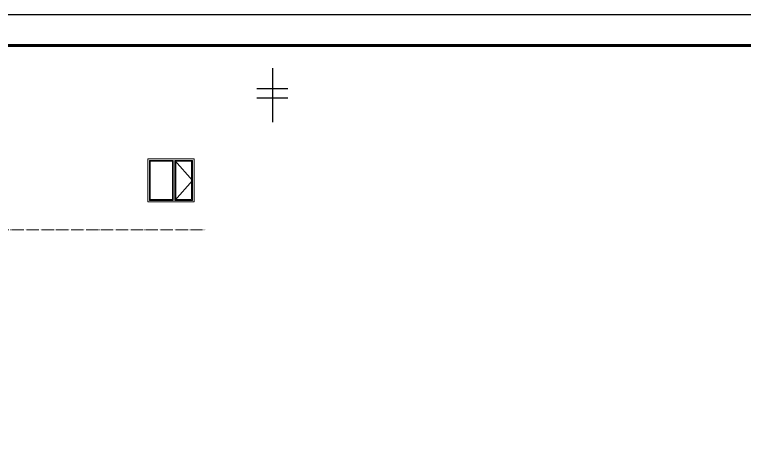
# Model space of a CAD drawing. Extents: x 27938 to 983267, y -209821 to 1628073.
# Drawn here: x 698442 to 722151, y -161776 to -147435 of the extents above; entities that cross this region are included whole.
import ezdxf

# ---------------------------------------------------------------- set-up
doc = ezdxf.new("R2010")
doc.units = 0
doc.header["$LTSCALE"] = 1000
doc.header["$MEASUREMENT"] = 0
doc.linetypes.add('DOTE', pattern=[2.42, 2, -0.2, 0.02, -0.2])
for name, color, linetype, lineweight in [('DOTE', 19, 'DOTE', 9), ('WINDOW', 144, 'Continuous', 15), ('立面-普通轮廓', 7, 'Continuous', 18), ('立面-窗开启线', 250, 'Continuous', 13)]:
    doc.layers.add(name, color=color, linetype=linetype, lineweight=lineweight)
doc.layers.add('yichutu', color=7, linetype='Continuous', true_color=0xffffff, plot=False)
doc.layers.add('图框', color=140, linetype='Continuous')

# ---------------------------------------------------------------- blocks, each defined once
blk = doc.blocks.new('TK')
at = {"layer": '图框'}
blk.add_lwpolyline([(465375, 548714), (549475, 548714), (549475, 489314), (465375, 489314)], close=True, dxfattribs=at)
blk.add_lwpolyline([(465375, 548714), (549475, 548714), (549475, 489314), (465375, 489314)], close=True, dxfattribs=at)
at = {"layer": '图框', "const_width": 100}
blk.add_lwpolyline([(548475, 490314), (548475, 547714), (467875, 547714), (467875, 490314)], close=True, dxfattribs=at)
blk = doc.blocks.new('yct-841-594-84100-59399.9999999999-100-1000.0')
at = {"layer": 'yichutu', "color": 7, "true_color": 0xffffff}
blk.add_lwpolyline([(0, 0), (0, 59400), (84100, 59400), (84100, 0)], close=True, dxfattribs=at)

msp = doc.modelspace()

# ---------------------------------------------------------------- linework, layer by layer
for p, q in [((706816.6, -149173.7), (706816.6, -150924.7)), ((706816.6, -149173.7), (706816.6, -150924.7)), ((706309.2, -149830.3), (707324, -149830.3)), ((706309.2, -149830.3), (707324, -149830.3)), ((706309.2, -150133.6), (707324, -150133.6)), ((706309.2, -150133.6), (707324, -150133.6))]:
    msp.add_line(p, q)
at = {"layer": 'DOTE', "ltscale": 0.2}
msp.add_line((681887.6, -154417.7), (704637.3, -154417.7), dxfattribs=at)
at = {"layer": 'WINDOW'}
for points in [[(702821.5, -152167.7), (703596.5, -152167.7), (703596.5, -153467.7), (702821.5, -153467.7)], [(704221.5, -152167.7), (703646.5, -152167.7), (703646.5, -153467.7), (704221.5, -153467.7)]]:
    msp.add_lwpolyline(points, close=True, dxfattribs=at)
at = {"layer": 'WINDOW', "color": 250}
for points in [[(702851.5, -152197.7), (703566.5, -152197.7), (703566.5, -153437.7), (702851.5, -153437.7)], [(704191.5, -152197.7), (703676.5, -152197.7), (703676.5, -153437.7), (704191.5, -153437.7)]]:
    msp.add_lwpolyline(points, close=True, dxfattribs=at)
at = {"layer": '立面-普通轮廓'}
msp.add_lwpolyline([(702771.5, -152117.7), (704271.5, -152117.7), (704271.5, -153517.7), (702771.5, -153517.7)], close=True, dxfattribs=at)
at = {"layer": '立面-窗开启线', "color": 4, "ltscale": 0.5}
msp.add_lwpolyline([(703646.5, -152167.7), (704221.5, -152817.7), (703646.5, -153467.7)], dxfattribs=at)

# ---------------------------------------------------------------- block references
msp.add_blockref('TK', (202139.1, -696148.7))
at = {"layer": 'yichutu'}
msp.add_blockref('yct-841-594-84100-59399.9999999999-100-1000.0', (667514.1, -206835), dxfattribs=at)

doc.saveas('drawing.dxf')
